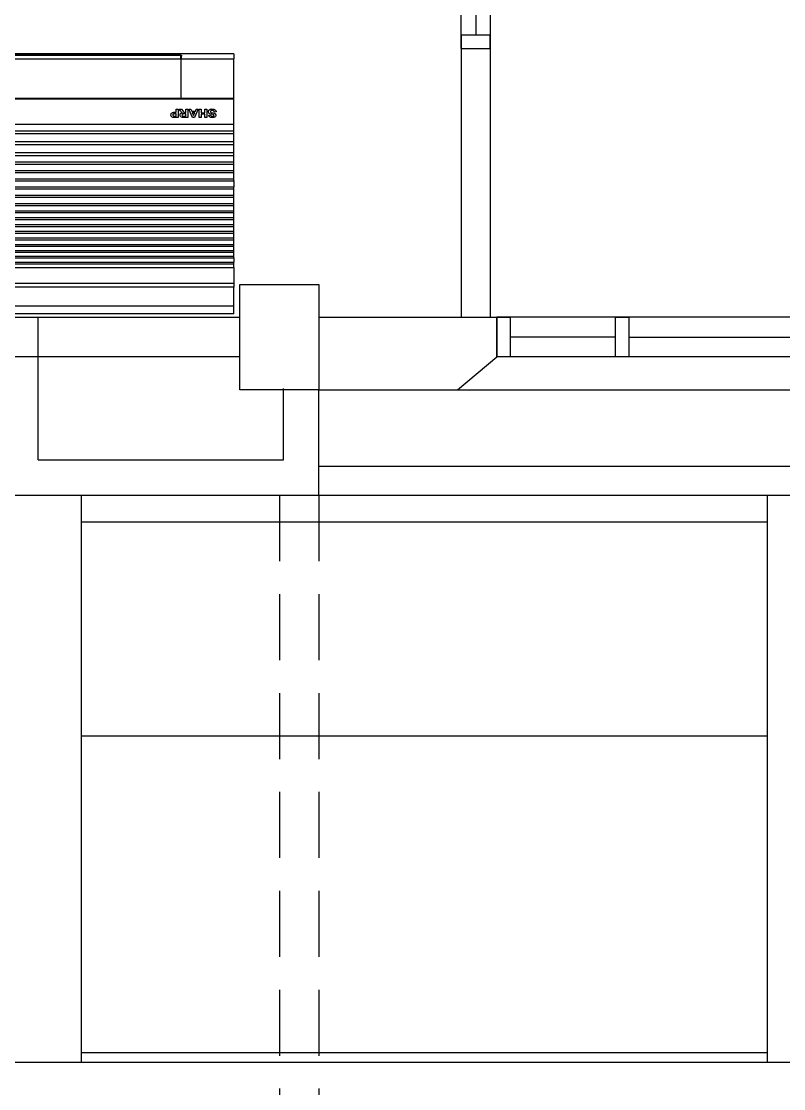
# Model space of a CAD drawing. Header units: inches. Extents: x -85907952 to 802144, y 988801 to 3125513.
# Drawn here: x 407319 to 410210, y 1026783 to 1030831 of the extents above; entities that cross this region are included whole.
import ezdxf

# ---------------------------------------------------------------- set-up
doc = ezdxf.new("R2010")
doc.units = ezdxf.units.IN
doc.header["$MEASUREMENT"] = 0
doc.linetypes.add('HIDDEN', pattern=[0.375, 0.25, -0.125])
doc.layers.add('COLUMN', color=8, linetype='Continuous', lineweight=30)
for name, color, linetype in [('Edges', 7, 'Continuous'), ('LW', 2, 'Continuous'), ('MIRROR', 8, 'Continuous'), ('partition', 8, 'Continuous'), ('ROOF', 2, 'Continuous'), ('WALL', 1, 'Continuous'), ('WIN', 9, 'Continuous')]:
    doc.layers.add(name, color=color, linetype=linetype)

# ---------------------------------------------------------------- blocks, each defined once
blk = doc.blocks.new('air con')
at = {"layer": 'Edges'}
for p, q in [((71.4, 41.9), (152.4, 41.9)), ((71.4, 41.9), (71.4, 41.09)), ((71.4, 41.09), (152.4, 41.09)), ((71.4, 41.09), (71.4, 39.12)), ((71.4, 39.12), (152.4, 39.12)), ((71.4, 38.72), (71.4, 39.12)), ((152.4, 38.72), (71.4, 38.72)), ((71.4, 37.09), (71.4, 38.72)), ((71.4, 37.09), (71.4, 36.7)), ((152.4, 37.09), (71.4, 37.09)), ((152.4, 36.7), (71.4, 36.7)), ((71.4, 36.7), (71.4, 36.54)), ((152.4, 36.54), (71.4, 36.54)), ((71.4, 36.08), (71.4, 36.54)), ((152.4, 36.08), (71.4, 36.08)), ((71.4, 36.08), (71.4, 35.91)), ((152.4, 35.91), (71.4, 35.91)), ((71.4, 35.91), (71.4, 35.49)), ((71.4, 35.49), (71.4, 35.34)), ((152.4, 35.49), (71.4, 35.49)), ((152.4, 35.34), (71.4, 35.34)), ((71.4, 35.34), (71.4, 34.88)), ((152.4, 34.88), (71.4, 34.88)), ((71.4, 34.88), (71.4, 34.71)), ((152.4, 34.71), (71.4, 34.71)), ((71.4, 34.71), (71.4, 34.21)), ((152.4, 34.21), (71.4, 34.21)), ((71.4, 34.21), (71.4, 34.02)), ((71.4, 34.02), (71.4, 33.51)), ((152.4, 34.02), (71.4, 34.02)), ((152.4, 33.51), (71.4, 33.51)), ((71.4, 33.51), (71.4, 33.33)), ((152.4, 33.33), (71.4, 33.33)), ((71.4, 33.33), (71.4, 32.83)), ((152.4, 32.83), (71.4, 32.83)), ((71.4, 32.83), (71.4, 32.62)), ((152.4, 32.62), (71.4, 32.62)), ((71.4, 32.62), (71.4, 32.1)), ((152.4, 32.1), (71.4, 32.1)), ((71.4, 32.1), (71.4, 31.91)), ((152.4, 31.91), (71.4, 31.91)), ((71.4, 31.91), (71.4, 31.38)), ((152.4, 31.38), (71.4, 31.38)), ((71.4, 31.38), (71.4, 31.19)), ((152.4, 31.19), (71.4, 31.19)), ((71.4, 31.19), (71.4, 30.65)), ((152.4, 30.65), (71.4, 30.65)), ((71.4, 30.65), (71.4, 30.44)), ((152.4, 30.44), (71.4, 30.44)), ((71.4, 30.44), (71.4, 29.79)), ((152.4, 29.79), (71.4, 29.79)), ((71.4, 29.79), (71.4, 29.56)), ((71.4, 29.56), (71.4, 28.93)), ((152.4, 29.56), (71.4, 29.56)), ((152.4, 28.93), (71.4, 28.93)), ((71.4, 28.93), (71.4, 28.71)), ((152.4, 28.71), (71.4, 28.71)), ((71.4, 28.09), (71.4, 28.71)), ((152.4, 28.09), (71.4, 28.09)), ((71.4, 28.09), (71.4, 27.87)), ((71.4, 27.87), (71.4, 27.23)), ((152.4, 27.87), (71.4, 27.87)), ((152.4, 27.23), (71.4, 27.23)), ((71.4, 27.23), (71.4, 27.02)), ((71.4, 27.02), (71.4, 26.35)), ((152.4, 27.02), (71.4, 27.02)), ((152.4, 26.35), (71.4, 26.35)), ((71.4, 26.35), (71.4, 26.12)), ((152.4, 26.12), (71.4, 26.12)), ((71.4, 26.12), (71.4, 25.47)), ((152.4, 25.47), (71.4, 25.47)), ((71.4, 25.47), (71.4, 25.16)), ((152.4, 25.16), (71.4, 25.16)), ((71.4, 25.16), (71.4, 24.3)), ((152.4, 24.3), (71.4, 24.3)), ((71.4, 24.3), (71.4, 24)), ((152.4, 24), (71.4, 24)), ((71.4, 24), (71.4, 23.18)), ((71.4, 23.18), (71.4, 22.88)), ((152.4, 23.18), (71.4, 23.18)), ((152.4, 22.88), (71.4, 22.88)), ((71.4, 22.88), (71.4, 22.21)), ((152.4, 22.21), (71.4, 22.21)), ((71.4, 22.21), (71.4, 19.57)), ((73.28, 21.28), (73.29, 21.35)), ((73.29, 21.23), (73.28, 21.28)), ((73.29, 21.35), (73.33, 21.41)), ((73.31, 21.19), (73.29, 21.23)), ((73.33, 21.14), (73.31, 21.19)), ((73.33, 21.41), (73.38, 21.46)), ((73.37, 21.11), (73.33, 21.14)), ((73.41, 21.08), (73.37, 21.11)), ((73.38, 21.46), (73.45, 21.49)), ((73.46, 21.06), (73.41, 21.08)), ((73.45, 21.49), (73.54, 21.52)), ((73.48, 21.32), (73.47, 21.29)), ((73.47, 21.29), (73.48, 21.26)), ((73.5, 21.35), (73.48, 21.32)), ((73.48, 21.26), (73.5, 21.24)), ((73.56, 21.37), (73.5, 21.35)), ((73.5, 21.24), (73.57, 21.21)), ((73.54, 21.52), (73.64, 21.52)), ((73.64, 21.38), (73.56, 21.37)), ((73.57, 21.21), (73.68, 21.18)), ((73.64, 21.52), (73.73, 21.52)), ((73.71, 21.37), (73.64, 21.38)), ((73.68, 21.18), (73.81, 21.15)), ((73.77, 21.35), (73.71, 21.37)), ((73.73, 21.52), (73.8, 21.51)), ((73.8, 21.31), (73.77, 21.35)), ((73.8, 21.51), (73.87, 21.48)), ((73.82, 21.25), (73.8, 21.31)), ((73.81, 21.15), (73.9, 21.12)), ((74.02, 21.26), (73.82, 21.25)), ((73.87, 21.48), (73.92, 21.45)), ((73.9, 21.12), (73.96, 21.08)), ((73.92, 21.45), (73.96, 21.41)), ((73.96, 21.41), (73.99, 21.37)), ((73.96, 21.08), (74.01, 21.03)), ((73.99, 21.37), (74.01, 21.32)), ((74.01, 21.32), (74.02, 21.26)), ((74.21, 20.64), (74.21, 21.51)), ((74.21, 21.51), (74.41, 21.51)), ((74.41, 21.51), (74.41, 21.17)), ((74.41, 21.17), (74.8, 21.17)), ((74.8, 21.17), (74.8, 21.51)), ((74.8, 21.51), (75, 21.51)), ((75, 21.51), (75, 20.64)), ((75.11, 20.64), (75.49, 21.51)), ((75.59, 21.31), (75.46, 20.98)), ((75.49, 21.51), (75.7, 21.51)), ((75.73, 20.98), (75.59, 21.31)), ((75.7, 21.51), (76.09, 20.64)), ((76.2, 20.64), (76.2, 21.51)), ((76.2, 21.51), (76.62, 21.51)), ((76.55, 21.36), (76.4, 21.36)), ((76.4, 21.36), (76.4, 21.14)), ((76.4, 21.14), (76.54, 21.14)), ((76.54, 21.14), (76.66, 21.14)), ((76.7, 21.36), (76.55, 21.36)), ((76.62, 21.51), (76.75, 21.5)), ((76.66, 21.14), (76.72, 21.15)), ((76.74, 21.35), (76.7, 21.36)), ((76.72, 21.15), (76.75, 21.17)), ((76.77, 21.33), (76.74, 21.35)), ((76.75, 21.5), (76.85, 21.49)), ((76.75, 21.17), (76.78, 21.19)), ((76.79, 21.29), (76.77, 21.33)), ((76.78, 21.19), (76.79, 21.22)), ((76.8, 21.25), (76.79, 21.29)), ((76.79, 21.22), (76.8, 21.25)), ((76.85, 21.49), (76.91, 21.45)), ((76.9, 21.07), (76.86, 21.05)), ((76.94, 21.1), (76.9, 21.07)), ((76.91, 21.45), (76.96, 21.4)), ((76.97, 21.14), (76.94, 21.1)), ((76.96, 21.4), (76.99, 21.34)), ((76.99, 21.18), (76.97, 21.14)), ((76.99, 21.34), (77, 21.27)), ((77, 21.22), (76.99, 21.18)), ((77, 21.27), (77, 21.22)), ((77.19, 20.64), (77.19, 21.51)), ((77.19, 21.51), (77.51, 21.51)), ((77.39, 21.36), (77.39, 21.12)), ((77.48, 21.36), (77.39, 21.36)), ((77.39, 21.12), (77.5, 21.12)), ((77.63, 21.36), (77.48, 21.36)), ((77.5, 21.12), (77.59, 21.12)), ((77.51, 21.51), (77.66, 21.51)), ((77.59, 21.12), (77.65, 21.13)), ((77.67, 21.34), (77.63, 21.36)), ((77.65, 21.13), (77.69, 21.15)), ((77.66, 21.51), (77.74, 21.5)), ((77.71, 21.32), (77.67, 21.34)), ((77.69, 21.15), (77.72, 21.17)), ((77.73, 21.28), (77.71, 21.32)), ((77.72, 21.17), (77.73, 21.2)), ((77.74, 21.24), (77.73, 21.28)), ((77.73, 21.2), (77.74, 21.24)), ((77.74, 21.5), (77.82, 21.47)), ((77.82, 21.47), (77.89, 21.41)), ((77.91, 21.11), (77.87, 21.06)), ((77.89, 21.41), (77.91, 21.38)), ((77.91, 21.38), (77.93, 21.34)), ((77.93, 21.17), (77.91, 21.11)), ((77.93, 21.34), (77.94, 21.29)), ((77.94, 21.24), (77.93, 21.17)), ((77.94, 21.29), (77.94, 21.24)), ((73.25, 20.92), (73.44, 20.94)), ((73.26, 20.85), (73.25, 20.92)), ((73.29, 20.79), (73.26, 20.85)), ((73.32, 20.74), (73.29, 20.79)), ((73.37, 20.7), (73.32, 20.74)), ((73.42, 20.67), (73.37, 20.7)), ((73.49, 20.64), (73.42, 20.67)), ((73.44, 20.94), (73.47, 20.86)), ((73.6, 21.02), (73.46, 21.06)), ((73.47, 20.86), (73.51, 20.81)), ((73.57, 20.63), (73.49, 20.64)), ((73.51, 20.81), (73.57, 20.78)), ((73.57, 20.78), (73.66, 20.77)), ((73.65, 20.62), (73.57, 20.63)), ((73.76, 20.98), (73.6, 21.02)), ((73.77, 20.63), (73.65, 20.62)), ((73.66, 20.77), (73.74, 20.78)), ((73.74, 20.78), (73.8, 20.81)), ((73.8, 20.96), (73.76, 20.98)), ((73.87, 20.66), (73.77, 20.63)), ((73.83, 20.94), (73.8, 20.96)), ((73.8, 20.81), (73.84, 20.85)), ((73.84, 20.92), (73.83, 20.94)), ((73.85, 20.89), (73.84, 20.92)), ((73.84, 20.85), (73.85, 20.89)), ((73.94, 20.7), (73.87, 20.66)), ((74, 20.75), (73.94, 20.7)), ((74.04, 20.82), (74, 20.75)), ((74.01, 21.03), (74.04, 20.97)), ((74.04, 20.97), (74.05, 20.89)), ((74.05, 20.89), (74.04, 20.82)), ((74.41, 20.64), (74.21, 20.64)), ((74.8, 21.02), (74.41, 21.02)), ((74.41, 21.02), (74.41, 20.64)), ((74.8, 20.64), (74.8, 21.02)), ((75, 20.64), (74.8, 20.64)), ((75.32, 20.64), (75.11, 20.64)), ((75.4, 20.84), (75.32, 20.64)), ((75.79, 20.84), (75.4, 20.84)), ((75.46, 20.98), (75.73, 20.98)), ((75.88, 20.64), (75.79, 20.84)), ((76.09, 20.64), (75.88, 20.64)), ((76.4, 20.64), (76.2, 20.64)), ((76.44, 21), (76.4, 21)), ((76.4, 21), (76.4, 20.64)), ((76.5, 21), (76.44, 21)), ((76.54, 20.99), (76.5, 21)), ((76.57, 20.98), (76.54, 20.99)), ((76.6, 20.96), (76.57, 20.98)), ((76.7, 20.83), (76.6, 20.96)), ((76.85, 20.64), (76.7, 20.83)), ((76.8, 21.03), (76.74, 21.02)), ((76.74, 21.02), (76.8, 20.99)), ((76.86, 21.05), (76.8, 21.03)), ((76.8, 20.99), (76.85, 20.95)), ((76.85, 20.95), (76.9, 20.89)), ((77.08, 20.64), (76.85, 20.64)), ((76.9, 20.89), (76.96, 20.81)), ((76.96, 20.81), (77.08, 20.64)), ((77.39, 20.64), (77.19, 20.64)), ((77.52, 20.97), (77.39, 20.97)), ((77.39, 20.97), (77.39, 20.64)), ((77.64, 20.97), (77.52, 20.97)), ((77.72, 20.98), (77.64, 20.97)), ((77.78, 21), (77.72, 20.98)), ((77.83, 21.02), (77.78, 21)), ((77.87, 21.06), (77.83, 21.02)), ((152.4, 19.57), (71.4, 19.57)), ((71.4, 19.57), (71.4, 19.49)), ((152.4, 19.49), (71.4, 19.49)), ((71.4, 19.49), (71.4, 15.42)), ((76.92, 15.42), (76.92, 19.49)), ((76.92, 18.47), (76.92, 18.81)), ((76.92, 18.13), (76.92, 18.47)), ((76.92, 17.8), (76.92, 18.13)), ((76.92, 17.48), (76.92, 17.8)), ((76.92, 17.16), (76.92, 17.48)), ((76.92, 16.85), (76.92, 17.16)), ((76.92, 16.55), (76.92, 16.85)), ((76.92, 16.26), (76.92, 16.55)), ((76.92, 15.97), (76.92, 16.26)), ((76.92, 15.69), (76.92, 15.97)), ((76.92, 15.42), (76.92, 15.69)), ((76.86, 15.42), (71.4, 15.42)), ((71.4, 14.9), (71.4, 15.42)), ((71.4, 14.9), (152.4, 14.9)), ((76.92, 15.42), (76.86, 15.42)), ((76.86, 15.42), (76.86, 15.14)), ((76.92, 15.14), (76.86, 15.14)), ((76.86, 15.05), (76.86, 15.14)), ((76.92, 15.05), (76.86, 15.05)), ((76.92, 15.42), (76.92, 15.14)), ((146.42, 15.42), (76.92, 15.42)), ((76.92, 15.14), (76.92, 15.05)), ((146.42, 15.05), (76.92, 15.05)), ((76.92, 15.05), (76.92, 15.01)), ((146.42, 15.01), (76.92, 15.01))]:
    blk.add_line(p, q, dxfattribs=at)
blk = doc.blocks.new('1.5HP AIR CONDITION')
at = {"xscale": 36.51607049631966, "yscale": 36.51607049631966, "zscale": 36.51607049631966}
blk.add_blockref('air con', (-4086.2, -544), dxfattribs=at)

msp = doc.modelspace()

# ---------------------------------------------------------------- linework, layer by layer
at = {"layer": 'COLUMN'}
msp.add_lwpolyline([(408147.7, 1029833.4), (408447.7, 1029833.4), (408447.7, 1029433.4), (408147.7, 1029433.4)], close=True, dxfattribs=at)
at = {"layer": 'LW', "linetype": 'HIDDEN', "ltscale": 1000}
for p, q in [((408297.7, 1029033.4), (408297.7, 1026008.4)), ((408447.7, 1029033.4), (408447.7, 1026008.4))]:
    msp.add_line(p, q, dxfattribs=at)
at = {"layer": 'MIRROR'}
for p, q in [((407547.7, 1028120.9), (410147.7, 1028120.9)), ((407547.7, 1026920.9), (410147.7, 1026920.9))]:
    msp.add_line(p, q, dxfattribs=at)
at = {"layer": 'partition'}
for p, q in [((408987.7, 1030728.4), (408987.7, 1029708.4)), ((409097.7, 1030728.4), (409097.7, 1029708.4))]:
    msp.add_line(p, q, dxfattribs=at)
at = {"layer": 'ROOF', "linetype": 'Continuous', "ltscale": 2000}
for p, q in [((407547.7, 1026883.4), (407547.7, 1029033.4)), ((410147.7, 1029033.4), (410147.7, 1026883.4)), ((407547.7, 1028933.4), (410147.7, 1028933.4))]:
    msp.add_line(p, q, dxfattribs=at)
at = {"layer": 'ROOF'}
msp.add_line((406072.7, 1026883.4), (414472.7, 1026883.4), dxfattribs=at)
at = {"layer": 'WALL'}
for p, q in [((406672.7, 1029708.4), (408147.7, 1029708.4)), ((407382.7, 1029168.4), (407382.7, 1029708.4)), ((408447.7, 1029708.4), (409122.7, 1029708.4)), ((409122.7, 1029708.4), (409122.7, 1029558.4)), ((408147.7, 1029558.4), (406822.7, 1029558.4)), ((408972.7, 1029433.4), (409122.7, 1029558.4)), ((408312.7, 1029168.4), (408312.7, 1029438.4)), ((408447.7, 1029033.4), (408447.7, 1029433.4)), ((408447.7, 1029433.4), (408972.7, 1029433.4)), ((407382.7, 1029168.4), (408312.7, 1029168.4)), ((407247.7, 1029033.4), (408447.7, 1029033.4))]:
    msp.add_line(p, q, dxfattribs=at)
at = {"layer": 'WIN'}
for p, q in [((408987.7, 1030728.4), (408987.7, 1031778.4)), ((409097.7, 1031778.4), (409097.7, 1030728.4)), ((409042.7, 1031728.4), (409042.7, 1030778.4)), ((411472.7, 1029708.4), (409122.7, 1029708.4)), ((409572.7, 1029633.4), (409172.7, 1029633.4)), ((409622.7, 1029633.4), (410272.7, 1029633.4)), ((411472.7, 1029558.4), (409122.7, 1029558.4)), ((408972.7, 1029433.4), (411622.7, 1029433.4)), ((408447.7, 1029143.4), (412147.7, 1029143.4)), ((408447.7, 1029033.4), (412147.7, 1029033.4))]:
    msp.add_line(p, q, dxfattribs=at)
for points in [[(408987.7, 1030728.4), (409097.7, 1030728.4), (409097.7, 1030778.4), (408987.7, 1030778.4)], [(409172.7, 1029558.4), (409122.7, 1029558.4), (409122.7, 1029708.4), (409172.7, 1029708.4)], [(409622.7, 1029558.4), (409572.7, 1029558.4), (409572.7, 1029708.4), (409622.7, 1029708.4)]]:
    msp.add_lwpolyline(points, close=True, dxfattribs=at)

# ---------------------------------------------------------------- block references
at = {"rotation": 180}
msp.add_blockref('1.5HP AIR CONDITION', (406646.4, 1030707.7), dxfattribs=at)

doc.saveas('drawing.dxf')
